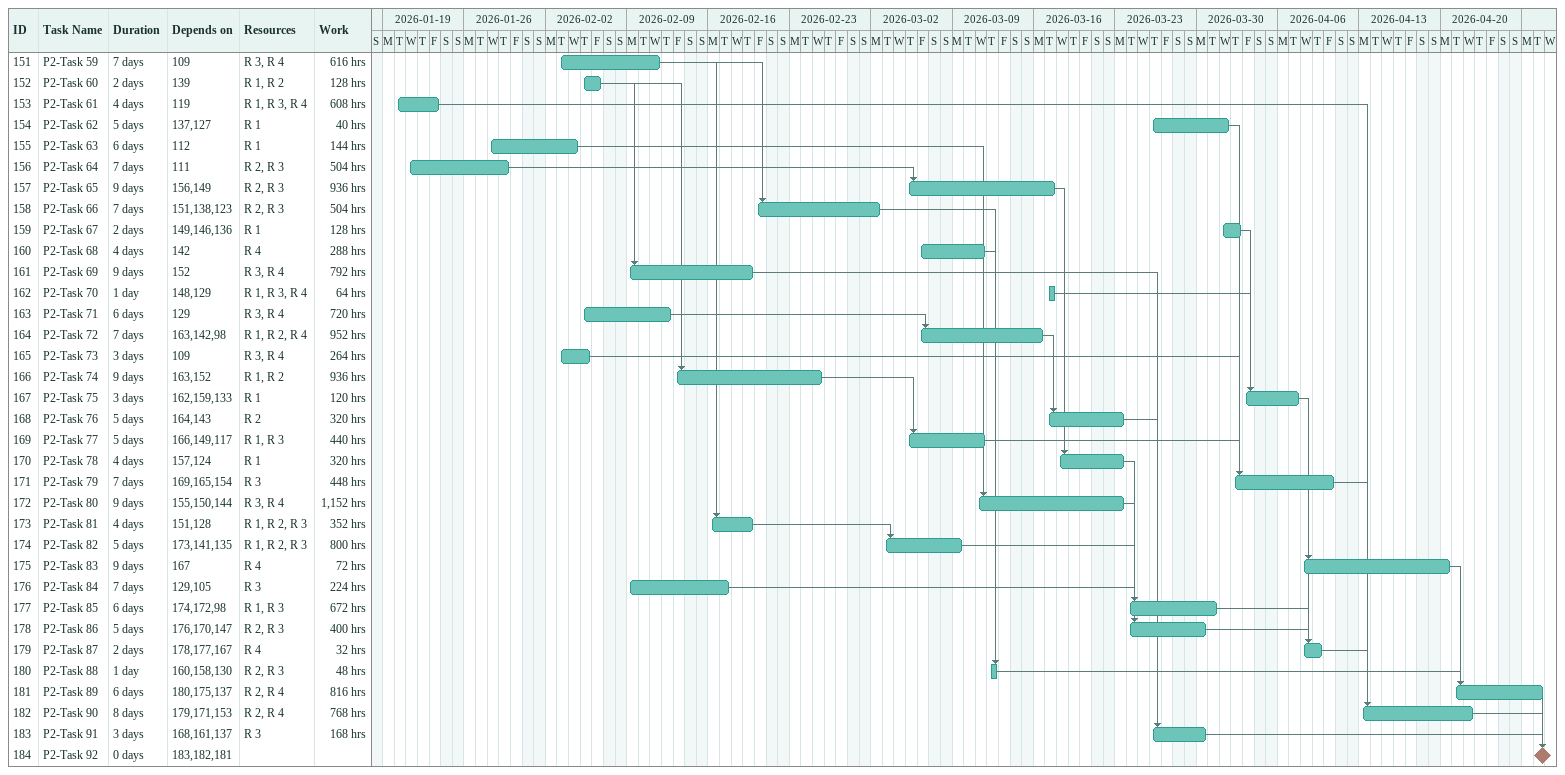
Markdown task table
| ID | Task | Duration | Start | Finish | Predecessors | Resources | Work (h) |
|---|---|---|---|---|---|---|---|
| 151 | P2-Task 59 | 7d | 2026-02-03 | 2026-02-11 | 109 | R 3, R 4 | 616 |
| 152 | P2-Task 60 | 2d | 2026-02-05 | 2026-02-06 | 139 | R 1, R 2 | 128 |
| 153 | P2-Task 61 | 4d | 2026-01-20 | 2026-01-23 | 119 | R 1, R 3, R 4 | 608 |
| 154 | P2-Task 62 | 5d | 2026-03-26 | 2026-04-01 | 137, 127 | R 1 | 40 |
| 155 | P2-Task 63 | 6d | 2026-01-28 | 2026-02-04 | 112 | R 1 | 144 |
| 156 | P2-Task 64 | 7d | 2026-01-21 | 2026-01-29 | 111 | R 2, R 3 | 504 |
| 157 | P2-Task 65 | 9d | 2026-03-05 | 2026-03-17 | 156, 149 | R 2, R 3 | 936 |
| 158 | P2-Task 66 | 7d | 2026-02-20 | 2026-03-02 | 151, 138, 123 | R 2, R 3 | 504 |
| 159 | P2-Task 67 | 2d | 2026-04-01 | 2026-04-02 | 149, 146, 136 | R 1 | 128 |
| 160 | P2-Task 68 | 4d | 2026-03-06 | 2026-03-11 | 142 | R 4 | 288 |
| 161 | P2-Task 69 | 9d | 2026-02-09 | 2026-02-19 | 152 | R 3, R 4 | 792 |
| 162 | P2-Task 70 | 1d | 2026-03-17 | 2026-03-17 | 148, 129 | R 1, R 3, R 4 | 64 |
| 163 | P2-Task 71 | 6d | 2026-02-05 | 2026-02-12 | 129 | R 3, R 4 | 720 |
| 164 | P2-Task 72 | 7d | 2026-03-06 | 2026-03-16 | 163, 142, 98 | R 1, R 2, R 4 | 952 |
| 165 | P2-Task 73 | 3d | 2026-02-03 | 2026-02-05 | 109 | R 3, R 4 | 264 |
| 166 | P2-Task 74 | 9d | 2026-02-13 | 2026-02-25 | 163, 152 | R 1, R 2 | 936 |
| 167 | P2-Task 75 | 3d | 2026-04-03 | 2026-04-07 | 162, 159, 133 | R 1 | 120 |
| 168 | P2-Task 76 | 5d | 2026-03-17 | 2026-03-23 | 164, 143 | R 2 | 320 |
| 169 | P2-Task 77 | 5d | 2026-03-05 | 2026-03-11 | 166, 149, 117 | R 1, R 3 | 440 |
| 170 | P2-Task 78 | 4d | 2026-03-18 | 2026-03-23 | 157, 124 | R 1 | 320 |
| 171 | P2-Task 79 | 7d | 2026-04-02 | 2026-04-10 | 169, 165, 154 | R 3 | 448 |
| 172 | P2-Task 80 | 9d | 2026-03-11 | 2026-03-23 | 155, 150, 144 | R 3, R 4 | 1152 |
| 173 | P2-Task 81 | 4d | 2026-02-16 | 2026-02-19 | 151, 128 | R 1, R 2, R 3 | 352 |
| 174 | P2-Task 82 | 5d | 2026-03-03 | 2026-03-09 | 173, 141, 135 | R 1, R 2, R 3 | 800 |
| 175 | P2-Task 83 | 9d | 2026-04-08 | 2026-04-20 | 167 | R 4 | 72 |
| 176 | P2-Task 84 | 7d | 2026-02-09 | 2026-02-17 | 129, 105 | R 3 | 224 |
| 177 | P2-Task 85 | 6d | 2026-03-24 | 2026-03-31 | 174, 172, 98 | R 1, R 3 | 672 |
| 178 | P2-Task 86 | 5d | 2026-03-24 | 2026-03-30 | 176, 170, 147 | R 2, R 3 | 400 |
| 179 | P2-Task 87 | 2d | 2026-04-08 | 2026-04-09 | 178, 177, 167 | R 4 | 32 |
| 180 | P2-Task 88 | 1d | 2026-03-12 | 2026-03-12 | 160, 158, 130 | R 2, R 3 | 48 |
| 181 | P2-Task 89 | 6d | 2026-04-21 | 2026-04-28 | 180, 175, 137 | R 2, R 4 | 816 |
| 182 | P2-Task 90 | 8d | 2026-04-13 | 2026-04-22 | 179, 171, 153 | R 2, R 4 | 768 |
| 183 | P2-Task 91 | 3d | 2026-03-26 | 2026-03-30 | 168, 161, 137 | R 3 | 168 |
| 184 | P2-Task 92 | 0d | 2026-04-28 | 2026-04-28 | 183, 182, 181 |  |  |
